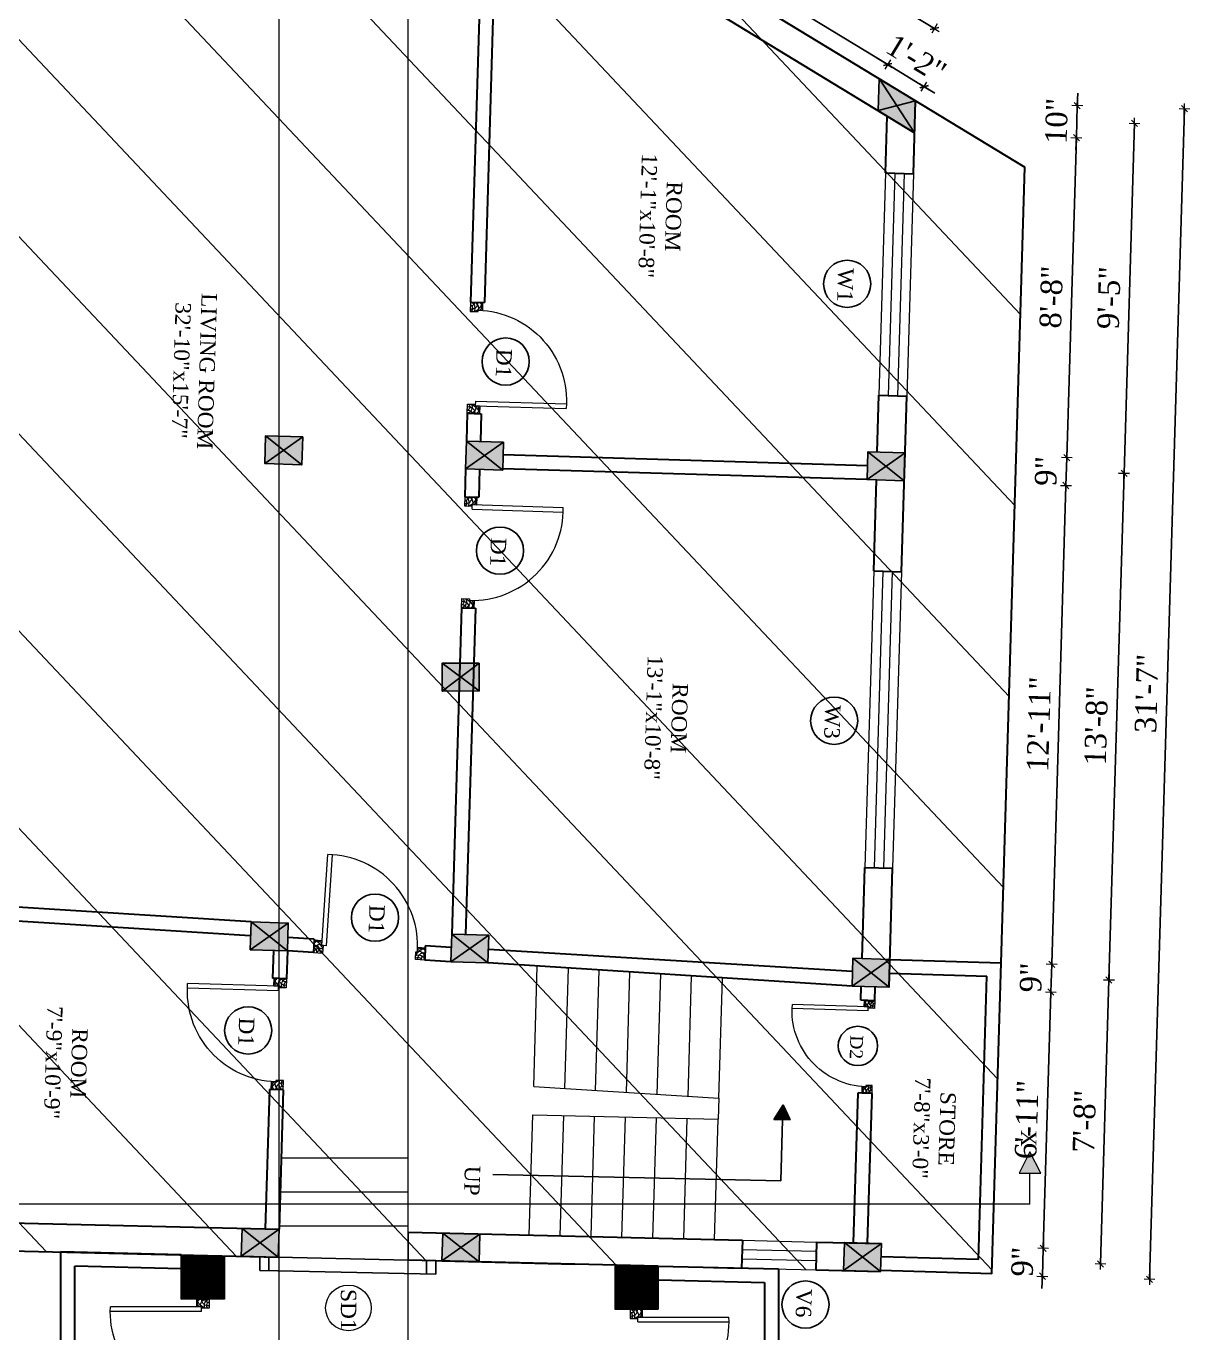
# Model space of a CAD drawing. Header units: inches. Extents: x 4069 to 291496, y -47643 to 12535.
# Drawn here: x 145430.2 to 145806.8, y -18620.3 to -18197.4 of the extents above; entities that cross this region are included whole.
import ezdxf

# ---------------------------------------------------------------- set-up
doc = ezdxf.new("R2010")
doc.units = ezdxf.units.IN
doc.header["$LTSCALE"] = 5
doc.header["$MEASUREMENT"] = 0
for name, color, linetype, lineweight in [('A-WALL', 7, 'Continuous', 9), ('Dimension', 7, 'Continuous', 18), ('DOOR', 62, 'Continuous', 0), ('Dw', 2, 'Continuous', 18), ('tefriş', 30, 'Continuous', 9)]:
    doc.layers.add(name, color=color, linetype=linetype, lineweight=lineweight)
doc.layers.add('dim line', color=7, linetype='Continuous', lineweight=15, true_color=0xfab2b2)
doc.layers.add('TEXT', color=6, linetype='Continuous')
doc.layers.add('WALL', color=7, linetype='Continuous')
doc.styles.add('ordinary', font='times.ttf')
doc.dimstyles.new('Copy of 96', dxfattribs={"dimtxt": 7, "dimasz": 4, "dimexe": 0.5, "dimexo": 0.5, "dimgap": 3, "dimtad": 1, "dimdec": 1, "dimzin": 11, "dimdsep": 46, "dimlunit": 4, "dimtxsty": 'ordinary', "dimblk": 'OBLIQUE', "dimcen": 0.09, "dimse1": 1, "dimse2": 1, "dimclrt": 6, "dimazin": 0, "dimtfac": 1, "dimtdec": 1, "dimtix": 1, "dimtmove": 2, "dimatfit": 3, "dimldrblk": 'leader', "dimfxl": 0.5, "dimfxlon": 1, "dimtolj": 1, "dimtzin": 0, "dimarcsym": 0})

# ---------------------------------------------------------------- blocks, each defined once
blk = doc.blocks.new('C1a')
at = {"color": 1, "ltscale": 5}
for p, q in [((18657.75, 4625.76), (18648.75, 4625.76)), ((18648.75, 4625.76), (18648.82, 4613.76)), ((18657.82, 4613.76), (18657.75, 4625.76)), ((18648.82, 4613.76), (18657.82, 4613.76))]:
    blk.add_line(p, q, dxfattribs=at)
blk = doc.blocks.new('c2a')
at = {"color": 1, "ltscale": 5}
for p, q in [((18091.63, 4625.76), (18084.82, 4613.76)), ((18101.98, 4625.76), (18091.63, 4625.76)), ((18095.17, 4613.76), (18101.98, 4625.76)), ((18084.82, 4613.76), (18095.17, 4613.76))]:
    blk.add_line(p, q, dxfattribs=at)
blk = doc.blocks.new('A$C27B36B59')
at = {"layer": 'DOOR'}
for p, q in [((0, 4), (0, 0)), ((2.5, 4), (0, 4)), ((0, 0), (3, 0)), ((2.5, 2.5), (2.5, 4)), ((3, 2.5), (2.5, 2.5)), ((3, 0), (3, 2.5))]:
    blk.add_line(p, q, dxfattribs=at)
for centre, radius, start, end in [((-1.4, -0.54), 4.75, 22.1411, 72.838), ((1.34, 2.09), 1.64, 45.138, 144.8948), ((2.21, 0.3), 2.49, 83.3149, 152.658), ((0.13, 0.37), 2.05, 349.4875, 93.6805), ((1.96, -0.47), 2.01, 58.7447, 166.495), ((-0.06, 0.32), 1.13, 343.542, 86.947), ((2.08, -0.4), 1.17, 38.2816, 160.1519)]:
    blk.add_arc(centre, radius, start, end, dxfattribs=at)
blk = doc.blocks.new('D2')
at = {"layer": 'DOOR'}
for p, q in [((74473.95, 24047.59), (74473.95, 24018.09)), ((74473.95, 24047.59), (74475.45, 24047.59)), ((74475.45, 24047.59), (74475.45, 24018.13))]:
    blk.add_line(p, q, dxfattribs=at)
blk.add_arc((74473.95, 24047.59), 29.5, 180, 272.9146, dxfattribs=at)
at = {"layer": 'DOOR', "xscale": -1, "rotation": 180}
blk.add_blockref('A$C27B36B59', (74441.95, 24050.09), dxfattribs=at)
at = {"layer": 'DOOR', "rotation": 180}
blk.add_blockref('A$C27B36B59', (74477.95, 24050.09), dxfattribs=at)
blk = doc.blocks.new('oblique')
at = {"color": 0, "lineweight": -2}
blk.add_line((0.25, 0.25), (-0.25, -0.25), dxfattribs=at)
at = {"layer": 'dim line', "lineweight": 9}
for p, q in [((-0.4375, 0), (0.4375, 0)), ((0, 0.4375), (0, -0.4375))]:
    blk.add_line(p, q, dxfattribs=at)
blk = doc.blocks.new('*D4735')
at = {"layer": 'A-WALL', "color": 0, "lineweight": -2, "ltscale": 50, "transparency": 16777216}
blk.add_line((145529.21, -18100.52), (145709.03, -18209.84), dxfattribs=at)
at = {"layer": 'Defpoints', "color": 0, "ltscale": 50, "transparency": 16777216}
for p in [(145526.43, -18105.08), (145709.03, -18209.84), (145706.25, -18214.41)]:
    blk.add_point(p, dxfattribs=at)
at = {"layer": 'A-WALL', "color": 0, "lineweight": -2, "ltscale": 50, "transparency": 16777216, "xscale": 4, "yscale": 4, "zscale": 4}
for p, rotation in [((145529.21, -18100.52), 148.7014709242149), ((145709.03, -18209.84), 328.701470924215)]:
    blk.add_blockref('oblique', p, dxfattribs=dict(at, rotation=rotation))
at = {"layer": 'A-WALL', "color": 6, "ltscale": 50, "transparency": 16777216, "insert": (145622.53, -18149.56), "char_height": 7, "attachment_point": 5, "rotation": 328.7015, "style": 'ordinary'}
blk.add_mtext('\\A1;17\'-6"', dxfattribs=at)
blk = doc.blocks.new('_OBLIQUE')
at = {"color": 0, "linetype": 'ByBlock'}
blk.add_line((-0.5, -0.5), (0.5, 0.5), dxfattribs=at)
blk = doc.blocks.new('leader')
at = {"layer": 'Dimension'}
for p, q in [((0, -4.33), (0, 4.33)), ((-4.42, 0), (4.42, 0))]:
    blk.add_line(p, q, dxfattribs=at)
blk = doc.blocks.new('*D4736')
at = {"layer": 'A-WALL', "color": 0, "lineweight": -2, "ltscale": 50, "transparency": 16777216}
for p, q in [((145709.03, -18209.84), (145705.61, -18207.76)), ((145709.03, -18209.84), (145720.82, -18217.01)), ((145720.82, -18217.01), (145724.24, -18219.09))]:
    blk.add_line(p, q, dxfattribs=at)
at = {"layer": 'Defpoints', "color": 0, "ltscale": 50, "transparency": 16777216}
for p in [(145706.25, -18214.41), (145720.82, -18217.01), (145718.04, -18221.57)]:
    blk.add_point(p, dxfattribs=at)
at = {"layer": 'A-WALL', "color": 0, "lineweight": -2, "ltscale": 50, "transparency": 16777216, "xscale": 4, "yscale": 4, "zscale": 4}
for p, rotation in [((145709.03, -18209.84), 328.701470924215), ((145720.82, -18217.01), 148.7014709242149)]:
    blk.add_blockref('oblique', p, dxfattribs=dict(at, rotation=rotation))
at = {"layer": 'A-WALL', "color": 6, "ltscale": 50, "transparency": 16777216, "insert": (145718.3, -18207.87), "char_height": 7, "attachment_point": 5, "rotation": 328.7015, "style": 'ordinary'}
blk.add_mtext('\\A1;1\'-2"', dxfattribs=at)
blk = doc.blocks.new('*D4737')
at = {"layer": 'A-WALL', "color": 0, "lineweight": -2, "ltscale": 50, "transparency": 16777216}
blk.add_line((145724.17, -18198.21), (145532.56, -18081.72), dxfattribs=at)
at = {"layer": 'Defpoints', "color": 0, "ltscale": 50, "transparency": 16777216}
for p in [(145532.56, -18081.72), (145520.54, -18101.5), (145712.15, -18217.99)]:
    blk.add_point(p, dxfattribs=at)
at = {"layer": 'A-WALL', "color": 0, "lineweight": -2, "ltscale": 50, "transparency": 16777216, "xscale": 4, "yscale": 4, "zscale": 4}
for p, rotation in [((145532.56, -18081.72), 148.7014709223947), ((145724.17, -18198.21), 328.7014709223947)]:
    blk.add_blockref('oblique', p, dxfattribs=dict(at, rotation=rotation))
at = {"layer": 'A-WALL', "color": 6, "ltscale": 50, "transparency": 16777216, "insert": (145631.78, -18134.36), "char_height": 7, "attachment_point": 5, "rotation": 328.7015, "style": 'ordinary'}
blk.add_mtext('\\A1;18\'-8"', dxfattribs=at)
blk = doc.blocks.new('*D4739')
at = {"layer": 'A-WALL', "color": 0, "lineweight": -2, "ltscale": 50, "transparency": 16777216}
blk.add_line((145406.45, -17985.88), (145738.58, -18187.8), dxfattribs=at)
at = {"layer": 'Defpoints', "color": 0, "ltscale": 50, "transparency": 16777216}
for p in [(145385.92, -18019.65), (145738.58, -18187.8), (145718.04, -18221.57)]:
    blk.add_point(p, dxfattribs=at)
at = {"layer": 'A-WALL', "color": 0, "lineweight": -2, "ltscale": 50, "transparency": 16777216, "xscale": 4, "yscale": 4, "zscale": 4}
for p, rotation in [((145406.45, -17985.88), 148.7014709224015), ((145738.58, -18187.8), 328.7014709224015)]:
    blk.add_blockref('oblique', p, dxfattribs=dict(at, rotation=rotation))
at = {"layer": 'A-WALL', "color": 6, "ltscale": 50, "transparency": 16777216, "insert": (145575.92, -18081.23), "char_height": 7, "attachment_point": 5, "rotation": 328.7015, "style": 'ordinary'}
blk.add_mtext('\\A1;32\'-5"', dxfattribs=at)
blk = doc.blocks.new('*D4740')
at = {"layer": 'A-WALL', "color": 0, "lineweight": -2, "ltscale": 50, "transparency": 16777216}
for p, q in [((145770.39, -18223.14), (145770.51, -18219.14)), ((145770.39, -18223.14), (145770.08, -18233.48)), ((145770.08, -18233.48), (145769.96, -18237.48))]:
    blk.add_line(p, q, dxfattribs=at)
at = {"layer": 'Defpoints', "color": 0, "ltscale": 50, "transparency": 16777216}
for p in [(145718.04, -18221.57), (145717.73, -18231.92), (145770.08, -18233.48)]:
    blk.add_point(p, dxfattribs=at)
at = {"layer": 'A-WALL', "color": 0, "lineweight": -2, "ltscale": 50, "transparency": 16777216, "xscale": 4, "yscale": 4, "zscale": 4}
for p, rotation in [((145770.39, -18223.14), 268.2899854281703), ((145770.08, -18233.48), 88.28998542817027)]:
    blk.add_blockref('oblique', p, dxfattribs=dict(at, rotation=rotation))
at = {"layer": 'A-WALL', "color": 6, "ltscale": 50, "transparency": 16777216, "insert": (145763.68, -18228.11), "char_height": 7, "attachment_point": 5, "rotation": 88.29, "style": 'ordinary'}
blk.add_mtext('\\A1;10"', dxfattribs=at)
blk = doc.blocks.new('*D4741')
at = {"layer": 'A-WALL', "color": 0, "lineweight": -2, "ltscale": 50, "transparency": 16777216}
blk.add_line((145770.08, -18233.48), (145766.99, -18337.09), dxfattribs=at)
at = {"layer": 'Defpoints', "color": 0, "ltscale": 50, "transparency": 16777216}
for p in [(145717.73, -18231.92), (145714.64, -18335.52), (145766.99, -18337.09)]:
    blk.add_point(p, dxfattribs=at)
at = {"layer": 'A-WALL', "color": 0, "lineweight": -2, "ltscale": 50, "transparency": 16777216, "xscale": 4, "yscale": 4, "zscale": 4}
for p, rotation in [((145770.08, -18233.48), 88.2899854288983), ((145766.99, -18337.09), 268.2899854288983)]:
    blk.add_blockref('oblique', p, dxfattribs=dict(at, rotation=rotation))
at = {"layer": 'A-WALL', "color": 6, "ltscale": 50, "transparency": 16777216, "insert": (145761.98, -18285.09), "char_height": 7, "attachment_point": 5, "rotation": 88.29, "style": 'ordinary'}
blk.add_mtext('\\A1;8\'-8"', dxfattribs=at)
blk = doc.blocks.new('*D4742')
at = {"layer": 'A-WALL', "color": 0, "lineweight": -2, "ltscale": 50, "transparency": 16777216}
for p, q in [((145766.99, -18337.09), (145767.11, -18333.09)), ((145766.99, -18337.09), (145766.72, -18346.08)), ((145766.72, -18346.08), (145766.6, -18350.08))]:
    blk.add_line(p, q, dxfattribs=at)
at = {"layer": 'Defpoints', "color": 0, "ltscale": 50, "transparency": 16777216}
for p in [(145714.64, -18335.52), (145714.37, -18344.52), (145766.72, -18346.08)]:
    blk.add_point(p, dxfattribs=at)
at = {"layer": 'A-WALL', "color": 0, "lineweight": -2, "ltscale": 50, "transparency": 16777216, "xscale": 4, "yscale": 4, "zscale": 4}
for p, rotation in [((145766.99, -18337.09), 268.2899854288983), ((145766.72, -18346.08), 88.28998542889832)]:
    blk.add_blockref('oblique', p, dxfattribs=dict(at, rotation=rotation))
at = {"layer": 'A-WALL', "color": 6, "ltscale": 50, "transparency": 16777216, "insert": (145760.29, -18341.39), "char_height": 7, "attachment_point": 5, "rotation": 88.29, "style": 'ordinary'}
blk.add_mtext('\\A1;9"', dxfattribs=at)
blk = doc.blocks.new('*D4743')
at = {"layer": 'A-WALL', "color": 0, "lineweight": -2, "ltscale": 50, "transparency": 16777216}
blk.add_line((145766.72, -18346.08), (145762.1, -18501.01), dxfattribs=at)
at = {"layer": 'Defpoints', "color": 0, "ltscale": 50, "transparency": 16777216}
for p in [(145714.37, -18344.52), (145709.75, -18499.45), (145762.1, -18501.01)]:
    blk.add_point(p, dxfattribs=at)
at = {"layer": 'A-WALL', "color": 0, "lineweight": -2, "ltscale": 50, "transparency": 16777216, "xscale": 4, "yscale": 4, "zscale": 4}
for p, rotation in [((145766.72, -18346.08), 88.2899854288983), ((145762.1, -18501.01), 268.2899854288983)]:
    blk.add_blockref('oblique', p, dxfattribs=dict(at, rotation=rotation))
at = {"layer": 'A-WALL', "color": 6, "ltscale": 50, "transparency": 16777216, "insert": (145757.91, -18423.35), "char_height": 7, "attachment_point": 5, "rotation": 88.29, "style": 'ordinary'}
blk.add_mtext('\\A1;12\'-11"', dxfattribs=at)
blk = doc.blocks.new('*D4744')
at = {"layer": 'A-WALL', "color": 0, "lineweight": -2, "ltscale": 50, "transparency": 16777216}
for p, q in [((145762.1, -18501.01), (145762.21, -18497.02)), ((145762.1, -18501.01), (145761.83, -18510.01)), ((145761.83, -18510.01), (145761.71, -18514.01))]:
    blk.add_line(p, q, dxfattribs=at)
at = {"layer": 'Defpoints', "color": 0, "ltscale": 50, "transparency": 16777216}
for p in [(145709.75, -18499.45), (145709.48, -18508.45), (145761.83, -18510.01)]:
    blk.add_point(p, dxfattribs=at)
at = {"layer": 'A-WALL', "color": 0, "lineweight": -2, "ltscale": 50, "transparency": 16777216, "xscale": 4, "yscale": 4, "zscale": 4}
for p, rotation in [((145762.1, -18501.01), 268.2899854288983), ((145761.83, -18510.01), 88.28998542889832)]:
    blk.add_blockref('oblique', p, dxfattribs=dict(at, rotation=rotation))
at = {"layer": 'A-WALL', "color": 6, "ltscale": 50, "transparency": 16777216, "insert": (145755.39, -18505.32), "char_height": 7, "attachment_point": 5, "rotation": 88.29, "style": 'ordinary'}
blk.add_mtext('\\A1;9"', dxfattribs=at)
blk = doc.blocks.new('*D4745')
at = {"layer": 'A-WALL', "color": 0, "lineweight": -2, "ltscale": 50, "transparency": 16777216}
blk.add_line((145761.83, -18510.01), (145759.35, -18592.97), dxfattribs=at)
at = {"layer": 'Defpoints', "color": 0, "ltscale": 50, "transparency": 16777216}
for p in [(145709.48, -18508.45), (145707, -18591.41), (145759.35, -18592.97)]:
    blk.add_point(p, dxfattribs=at)
at = {"layer": 'A-WALL', "color": 0, "lineweight": -2, "ltscale": 50, "transparency": 16777216, "xscale": 4, "yscale": 4, "zscale": 4}
for p, rotation in [((145761.83, -18510.01), 88.2899854288983), ((145759.35, -18592.97), 268.2899854288983)]:
    blk.add_blockref('oblique', p, dxfattribs=dict(at, rotation=rotation))
at = {"layer": 'A-WALL', "color": 6, "ltscale": 50, "transparency": 16777216, "insert": (145754.03, -18551.3), "char_height": 7, "attachment_point": 5, "rotation": 88.29, "style": 'ordinary'}
blk.add_mtext('\\A1;6\'-11"', dxfattribs=at)
blk = doc.blocks.new('*D4746')
at = {"layer": 'A-WALL', "color": 0, "lineweight": -2, "ltscale": 50, "transparency": 16777216}
for p, q in [((145759.35, -18592.97), (145759.47, -18588.97)), ((145759.35, -18592.97), (145759.08, -18601.97)), ((145759.08, -18601.97), (145758.96, -18605.97))]:
    blk.add_line(p, q, dxfattribs=at)
at = {"layer": 'Defpoints', "color": 0, "ltscale": 50, "transparency": 16777216}
for p in [(145707, -18591.41), (145706.73, -18600.41), (145759.08, -18601.97)]:
    blk.add_point(p, dxfattribs=at)
at = {"layer": 'A-WALL', "color": 0, "lineweight": -2, "ltscale": 50, "transparency": 16777216, "xscale": 4, "yscale": 4, "zscale": 4}
for p, rotation in [((145759.35, -18592.97), 268.2899854288983), ((145759.08, -18601.97), 88.28998542889832)]:
    blk.add_blockref('oblique', p, dxfattribs=dict(at, rotation=rotation))
at = {"layer": 'A-WALL', "color": 6, "ltscale": 50, "transparency": 16777216, "insert": (145752.65, -18597.27), "char_height": 7, "attachment_point": 5, "rotation": 88.29, "style": 'ordinary'}
blk.add_mtext('\\A1;9"', dxfattribs=at)
blk = doc.blocks.new('*D4747')
at = {"layer": 'A-WALL', "color": 0, "lineweight": -2, "ltscale": 50, "transparency": 16777216}
blk.add_line((145777.88, -18598.03), (145780.63, -18506.07), dxfattribs=at)
at = {"layer": 'Defpoints', "color": 0, "ltscale": 50, "transparency": 16777216}
for p in [(145709.61, -18503.95), (145780.63, -18506.07), (145706.87, -18595.91)]:
    blk.add_point(p, dxfattribs=at)
at = {"layer": 'A-WALL', "color": 0, "lineweight": -2, "ltscale": 50, "transparency": 16777216, "xscale": 4, "yscale": 4, "zscale": 4}
for p, rotation in [((145780.63, -18506.07), 88.28998542811846), ((145777.88, -18598.03), 268.2899854281184)]:
    blk.add_blockref('oblique', p, dxfattribs=dict(at, rotation=rotation))
at = {"layer": 'A-WALL', "color": 6, "ltscale": 50, "transparency": 16777216, "insert": (145772.69, -18551.85), "char_height": 7, "attachment_point": 5, "rotation": 88.29, "style": 'ordinary'}
blk.add_mtext('\\A1;7\'-8"', dxfattribs=at)
blk = doc.blocks.new('*D4748')
at = {"layer": 'A-WALL', "color": 0, "lineweight": -2, "ltscale": 50, "transparency": 16777216}
blk.add_line((145780.63, -18506.07), (145785.52, -18342.14), dxfattribs=at)
at = {"layer": 'Defpoints', "color": 0, "ltscale": 50, "transparency": 16777216}
for p in [(145714.51, -18340.02), (145785.52, -18342.14), (145709.61, -18503.95)]:
    blk.add_point(p, dxfattribs=at)
at = {"layer": 'A-WALL', "color": 0, "lineweight": -2, "ltscale": 50, "transparency": 16777216, "xscale": 4, "yscale": 4, "zscale": 4}
for p, rotation in [((145785.52, -18342.14), 88.28998542889823), ((145780.63, -18506.07), 268.2899854288982)]:
    blk.add_blockref('oblique', p, dxfattribs=dict(at, rotation=rotation))
at = {"layer": 'A-WALL', "color": 6, "ltscale": 50, "transparency": 16777216, "insert": (145776.52, -18423.91), "char_height": 7, "attachment_point": 5, "rotation": 88.29, "style": 'ordinary'}
blk.add_mtext('\\A1;13\'-8"', dxfattribs=at)
blk = doc.blocks.new('*D4749')
at = {"layer": 'A-WALL', "color": 0, "lineweight": -2, "ltscale": 50, "transparency": 16777216}
blk.add_line((145785.52, -18342.14), (145788.9, -18228.87), dxfattribs=at)
at = {"layer": 'Defpoints', "color": 0, "ltscale": 50, "transparency": 16777216}
for p in [(145717.89, -18226.75), (145788.9, -18228.87), (145714.51, -18340.02)]:
    blk.add_point(p, dxfattribs=at)
at = {"layer": 'A-WALL', "color": 0, "lineweight": -2, "ltscale": 50, "transparency": 16777216, "xscale": 4, "yscale": 4, "zscale": 4}
for p, rotation in [((145788.9, -18228.87), 88.28998542889823), ((145785.52, -18342.14), 268.2899854288982)]:
    blk.add_blockref('oblique', p, dxfattribs=dict(at, rotation=rotation))
at = {"layer": 'A-WALL', "color": 6, "ltscale": 50, "transparency": 16777216, "insert": (145780.65, -18285.31), "char_height": 7, "attachment_point": 5, "rotation": 88.29, "style": 'ordinary'}
blk.add_mtext('\\A1;9\'-5"', dxfattribs=at)
blk = doc.blocks.new('*D4750')
at = {"layer": 'A-WALL', "color": 0, "lineweight": -2, "ltscale": 50, "transparency": 16777216}
blk.add_line((145805.07, -18224.17), (145793.76, -18603), dxfattribs=at)
at = {"layer": 'Defpoints', "color": 0, "ltscale": 50, "transparency": 16777216}
for p in [(145718.04, -18221.57), (145706.73, -18600.41), (145793.76, -18603)]:
    blk.add_point(p, dxfattribs=at)
at = {"layer": 'A-WALL', "color": 0, "lineweight": -2, "ltscale": 50, "transparency": 16777216, "xscale": 4, "yscale": 4, "zscale": 4}
for p, rotation in [((145805.07, -18224.17), 88.28998542889823), ((145793.76, -18603), 268.2899854288982)]:
    blk.add_blockref('oblique', p, dxfattribs=dict(at, rotation=rotation))
at = {"layer": 'A-WALL', "color": 6, "ltscale": 50, "transparency": 16777216, "insert": (145792.85, -18413.39), "char_height": 7, "attachment_point": 5, "rotation": 88.29, "style": 'ordinary'}
blk.add_mtext('\\A1;31\'-7"', dxfattribs=at)
blk = doc.blocks.new('x-x')
at = {"ltscale": 5}
for points in [[(11364.03, -701.52), (11364.03, -694.51), (11357.15, -698.09)], [(11364.03, -1135.52), (11364.03, -1128.51), (11357.15, -1132.09)]]:
    blk.add_hatch(color=256, dxfattribs=at).paths.add_polyline_path(points)
for p, q in [((11364.03, -694.51), (11357.15, -698.09)), ((11364.03, -701.52), (11364.03, -694.51)), ((11357.15, -698.09), (11364.03, -701.52)), ((11374.13, -698.09), (11364.03, -698.09)), ((11374.13, -698.09), (11374.13, -1132.09)), ((11364.03, -1128.51), (11357.15, -1132.09)), ((11364.03, -1135.52), (11364.03, -1128.51)), ((11357.15, -1132.09), (11364.03, -1135.52)), ((11374.13, -1132.09), (11364.03, -1132.09))]:
    blk.add_line(p, q, dxfattribs=at)
at = {"layer": 'A-WALL', "color": 1, "ltscale": 5}
blk.add_line((11374.13, -1120.09), (11374.13, -1132.09), dxfattribs=at)
at = {"layer": 'TEXT', "style": 'ordinary'}
for p in [(11350.08, -700.97), (11350.08, -1134.1)]:
    blk.add_text('X', height=5, dxfattribs=at).set_placement(p)

msp = doc.modelspace()

# ---------------------------------------------------------------- hatches: boundary and pattern name
at = {"layer": 'A-WALL', "ltscale": 5}
h = msp.add_hatch(dxfattribs=at)
h.set_pattern_fill('ANSI31', color=256, angle=270)
h.set_pattern_definition([(315, (143990.69162, 5936.3249), (0.08838834765, 0.08838834765), [])])
h.paths.add_polyline_path([(145494.41276, -18595.37423), (145480.41276, -18595.37423), (145480.41276, -18609.37423), (145494.41276, -18609.37423)])
h = msp.add_hatch(dxfattribs=at)
h.set_pattern_fill('ANSI31', color=256, angle=270)
h.set_pattern_definition([(315, (143981.97395, 5823.37918), (0.08838834765, 0.08838834765), [])])
h.paths.add_polyline_path([(145620.69509, -18598.69883), (145620.69509, -18612.69883), (145634.69509, -18612.69883), (145634.69509, -18598.69883)])
at = {"layer": 'WALL', "linetype": 'ByBlock', "ltscale": 5, "true_color": 0xf8991e}
h = msp.add_hatch(dxfattribs=at)
h.set_pattern_fill('ANSI31', color=30, scale=350, angle=268.2899854)
h.set_pattern_definition([(313.29, (148211.8, -9991.417), (31.8453, 29.99899), [])])
h.paths.add_polyline_path([(145350.54585, -17998.1465), (145753.41617, -18243.08133), (145742.71974, -18601.36969), (145332.83038, -18591.54484)])
h = msp.add_hatch(color=30, dxfattribs=at)
h.dxf.hatch_style = 1
h.paths.add_polyline_path([(145711.99211, -18223.16297), (145705.94202, -18224.75108), (145717.73335, -18231.91991)])
h.paths.add_polyline_path([(145711.99211, -18223.16297), (145717.73335, -18231.91991), (145718.04219, -18221.57486)])
h.paths.add_polyline_path([(145718.04219, -18221.57486), (145706.25087, -18214.40603), (145711.99211, -18223.16297)])
h.paths.add_polyline_path([(145711.99211, -18223.16297), (145706.25087, -18214.40603), (145705.94202, -18224.75108)])
h = msp.add_hatch(color=30, dxfattribs=at)
h.dxf.hatch_style = 1
h.paths.add_polyline_path([(145513.5763, -18334.66903), (145507.71325, -18329.99198), (145507.44469, -18338.98798)])
h.paths.add_polyline_path([(145507.44469, -18338.98798), (145519.43934, -18339.34607), (145513.5763, -18334.66903)])
h.paths.add_polyline_path([(145513.5763, -18334.66903), (145519.43934, -18339.34607), (145519.70791, -18330.35008)])
h.paths.add_polyline_path([(145519.70791, -18330.35008), (145507.71325, -18329.99198), (145513.5763, -18334.66903)])
h = msp.add_hatch(color=30, dxfattribs=at)
h.dxf.hatch_style = 1
h.paths.add_polyline_path([(145578.55377, -18336.39367), (145572.69073, -18331.71663), (145572.42216, -18340.71262)])
h.paths.add_polyline_path([(145572.42216, -18340.71262), (145584.41681, -18341.07071), (145578.55377, -18336.39367)])
h.paths.add_polyline_path([(145578.55377, -18336.39367), (145584.41681, -18341.07071), (145584.68538, -18332.07472)])
h.paths.add_polyline_path([(145584.68538, -18332.07472), (145572.69073, -18331.71663), (145578.55377, -18336.39367)])
h = msp.add_hatch(color=30, dxfattribs=at)
h.dxf.hatch_style = 1
h.paths.add_polyline_path([(145708.50871, -18339.84295), (145702.64567, -18335.16591), (145702.3771, -18344.1619)])
h.paths.add_polyline_path([(145702.3771, -18344.1619), (145714.37176, -18344.51999), (145708.50871, -18339.84295)])
h.paths.add_polyline_path([(145708.50871, -18339.84295), (145714.37176, -18344.51999), (145714.64033, -18335.524)])
h.paths.add_polyline_path([(145714.64033, -18335.524), (145702.64567, -18335.16591), (145708.50871, -18339.84295)])
h = msp.add_hatch(color=30, dxfattribs=at)
h.dxf.hatch_style = 1
h.paths.add_polyline_path([(145564.82096, -18412.63312), (145570.82096, -18408.09614), (145564.82096, -18403.63295)])
h.paths.add_polyline_path([(145564.82096, -18412.63312), (145576.82096, -18412.55932), (145570.82096, -18408.09614)])
h.paths.add_polyline_path([(145576.82096, -18412.55932), (145576.82096, -18403.55915), (145570.82096, -18408.09614)])
h.paths.add_polyline_path([(145570.82096, -18408.09614), (145576.82096, -18403.55915), (145564.82096, -18403.63295)])
h = msp.add_hatch(color=30, dxfattribs=at)
h.dxf.hatch_style = 1
h.paths.add_polyline_path([(145508.87873, -18492.01917), (145503.01568, -18487.34212), (145502.74712, -18496.33812)])
h.paths.add_polyline_path([(145502.74712, -18496.33812), (145514.74177, -18496.69621), (145508.87873, -18492.01917)])
h.paths.add_polyline_path([(145508.87873, -18492.01917), (145514.74177, -18496.69621), (145515.01034, -18487.70022)])
h.paths.add_polyline_path([(145515.01034, -18487.70022), (145503.01568, -18487.34212), (145508.87873, -18492.01917)])
h = msp.add_hatch(color=30, dxfattribs=at)
h.dxf.hatch_style = 1
h.paths.add_polyline_path([(145573.79075, -18495.93608), (145567.92771, -18491.25904), (145567.65914, -18500.25503)])
h.paths.add_polyline_path([(145567.65914, -18500.25503), (145579.65379, -18500.61312), (145573.79075, -18495.93608)])
h.paths.add_polyline_path([(145573.79075, -18495.93608), (145579.65379, -18500.61312), (145579.92236, -18491.61713)])
h.paths.add_polyline_path([(145579.92236, -18491.61713), (145567.92771, -18491.25904), (145573.79075, -18495.93608)])
h = msp.add_hatch(color=30, dxfattribs=at)
h.dxf.hatch_style = 1
h.paths.add_polyline_path([(145703.6148, -18503.76992), (145697.75175, -18499.09288), (145697.48319, -18508.08887)])
h.paths.add_polyline_path([(145697.48319, -18508.08887), (145709.47784, -18508.44696), (145703.6148, -18503.76992)])
h.paths.add_polyline_path([(145703.6148, -18503.76992), (145709.47784, -18508.44696), (145709.74641, -18499.45097)])
h.paths.add_polyline_path([(145709.74641, -18499.45097), (145697.75175, -18499.09288), (145703.6148, -18503.76992)])
at = {"layer": 'WALL', "linetype": 'ByBlock', "ltscale": 5}
msp.add_hatch(color=2, dxfattribs=at).paths.add_polyline_path([(145675.1628, -18546.47267), (145677.41926, -18551.40334), (145672.17335, -18551.24673)])
at = {"layer": 'WALL', "linetype": 'ByBlock', "ltscale": 5, "true_color": 0xf8991e}
h = msp.add_hatch(color=30, dxfattribs=at)
h.dxf.hatch_style = 1
h.paths.add_polyline_path([(145499.78666, -18595.50159), (145505.91938, -18591.14567), (145500.05524, -18586.50543)])
h.paths.add_polyline_path([(145499.78666, -18595.50159), (145511.78352, -18595.78591), (145505.91938, -18591.14567)])
h.paths.add_polyline_path([(145511.78352, -18595.78591), (145512.0521, -18586.78975), (145505.91938, -18591.14567)])
h.paths.add_polyline_path([(145505.91938, -18591.14567), (145512.0521, -18586.78975), (145500.05524, -18586.50543)])
h = msp.add_hatch(color=30, dxfattribs=at)
h.dxf.hatch_style = 1
h.paths.add_polyline_path([(145564.76965, -18597.04165), (145570.90236, -18592.68572), (145565.03822, -18588.04548)])
h.paths.add_polyline_path([(145564.76965, -18597.04165), (145576.76651, -18597.32596), (145570.90236, -18592.68572)])
h.paths.add_polyline_path([(145576.76651, -18597.32596), (145577.03508, -18588.3298), (145570.90236, -18592.68572)])
h.paths.add_polyline_path([(145570.90236, -18592.68572), (145577.03508, -18588.3298), (145565.03822, -18588.04548)])
h = msp.add_hatch(color=30, dxfattribs=at)
h.dxf.hatch_style = 1
h.paths.add_polyline_path([(145694.73561, -18600.12176), (145700.86833, -18595.76583), (145695.00419, -18591.12559)])
h.paths.add_polyline_path([(145694.73561, -18600.12176), (145706.73247, -18600.40607), (145700.86833, -18595.76583)])
h.paths.add_polyline_path([(145706.73247, -18600.40607), (145707.00104, -18591.40991), (145700.86833, -18595.76583)])
h.paths.add_polyline_path([(145700.86833, -18595.76583), (145707.00104, -18591.40991), (145695.00419, -18591.12559)])

# ---------------------------------------------------------------- linework, layer by layer
at = {"color": 1, "ltscale": 5}
for p, q in [((145706.25087, -18214.40603), (145717.73335, -18231.91991)), ((145718.04219, -18221.57486), (145705.94202, -18224.75108)), ((145507.44469, -18338.98798), (145519.70791, -18330.35008)), ((145507.71325, -18329.99198), (145519.43934, -18339.34607)), ((145572.42216, -18340.71262), (145584.68538, -18332.07472)), ((145572.69073, -18331.71663), (145584.41681, -18341.07071)), ((145702.3771, -18344.1619), (145714.64033, -18335.524)), ((145702.64567, -18335.16591), (145714.37176, -18344.51999)), ((145564.82096, -18412.63312), (145576.82096, -18403.55915)), ((145564.82096, -18403.63295), (145576.82096, -18412.55932)), ((145502.74712, -18496.33812), (145515.01034, -18487.70022)), ((145503.01568, -18487.34212), (145514.74177, -18496.69621)), ((145567.65914, -18500.25503), (145579.92236, -18491.61713)), ((145567.92771, -18491.25904), (145579.65379, -18500.61312)), ((145697.48319, -18508.08887), (145709.74641, -18499.45097)), ((145697.75175, -18499.09288), (145709.47784, -18508.44696)), ((145645.54844, -18505.12961), (145645.56966, -18504.79519)), ((145511.78352, -18595.78591), (145500.05524, -18586.50543)), ((145499.78666, -18595.50159), (145512.0521, -18586.78975)), ((145564.76965, -18597.04165), (145577.03508, -18588.3298)), ((145565.03822, -18588.04548), (145576.76651, -18597.32596)), ((145694.73561, -18600.12176), (145707.00104, -18591.40991)), ((145695.00419, -18591.12559), (145706.73247, -18600.40607))]:
    msp.add_line(p, q, dxfattribs=at)
at = {"layer": 'A-WALL', "lineweight": 30}
for p, q in [((145350.54585, -17998.1465), (145753.41617, -18243.08133)), ((145589.99398, -18154.25764), (145717.73335, -18231.91991)), ((145576.87894, -18191.42779), (145574.03357, -18286.73667)), ((145581.37694, -18191.56207), (145578.53156, -18286.87095)), ((145717.33736, -18245.18396), (145718.04219, -18221.57486)), ((145708.34137, -18244.91539), (145708.88985, -18226.54329)), ((145745.73038, -18500.52524), (145753.41617, -18243.08133)), ((145708.34137, -18244.91539), (145717.33736, -18245.18396)), ((145574.03357, -18286.73667), (145578.53156, -18286.87095)), ((145705.64433, -18335.25543), (145706.19282, -18316.88333)), ((145706.19282, -18316.88333), (145715.18881, -18317.1519)), ((145713.49145, -18374.00686), (145715.18881, -18317.1519)), ((145572.95929, -18322.72063), (145572.69073, -18331.71663)), ((145572.95929, -18322.72063), (145577.45729, -18322.85492)), ((145577.45729, -18322.85492), (145577.18872, -18331.85091)), ((145702.51139, -18339.66391), (145584.56394, -18336.14267)), ((145572.42216, -18340.71262), (145572.15359, -18349.70861)), ((145576.92015, -18340.8469), (145576.65158, -18349.84289)), ((145702.3771, -18344.1619), (145584.42965, -18340.64067)), ((145704.49546, -18373.73829), (145705.37577, -18344.25143)), ((145572.15359, -18349.70861), (145576.65158, -18349.84289)), ((145704.49546, -18373.73829), (145713.49145, -18374.00686)), ((145571.07931, -18385.69258), (145567.92771, -18491.25904)), ((145571.07931, -18385.69258), (145575.57731, -18385.82686)), ((145575.57731, -18385.82686), (145572.4257, -18491.39333)), ((145700.75042, -18499.1824), (145701.63073, -18469.69554)), ((145701.63073, -18469.69554), (145710.62672, -18469.9641)), ((145709.47784, -18508.44696), (145710.62672, -18469.9641)), ((145503.01568, -18487.34212), (145384.18765, -18479.80612)), ((145502.73087, -18491.8331), (145383.90283, -18484.2971)), ((145523.3591, -18492.89294), (145514.87061, -18492.38073)), ((145523.3591, -18492.89294), (145523.22852, -18497.26696)), ((145510.24377, -18496.56192), (145509.97521, -18505.55792)), ((145514.74177, -18496.69621), (145514.4732, -18505.6922)), ((145523.22852, -18497.26696), (145514.74177, -18496.69621)), ((145559.31038, -18495.06231), (145559.17239, -18499.68428)), ((145567.79887, -18495.57452), (145559.31038, -18495.06231)), ((145697.62292, -18503.40836), (145579.78263, -18496.29764)), ((145567.65914, -18500.25503), (145559.17239, -18499.68428)), ((145697.48319, -18508.08887), (145579.65379, -18500.61312)), ((145709.74641, -18499.45097), (145745.73038, -18500.52524)), ((145742.72305, -18601.25903), (145745.73038, -18500.52524)), ((145514.4732, -18505.6922), (145509.97521, -18505.55792)), ((145709.61213, -18503.94896), (145741.0981, -18504.88895)), ((145738.35933, -18596.62675), (145741.0981, -18504.88895)), ((145700.34756, -18512.67639), (145700.48185, -18508.17839)), ((145704.84556, -18512.81067), (145704.97985, -18508.31267)), ((145704.84556, -18512.81067), (145700.34756, -18512.67639)), ((145508.90093, -18541.54188), (145507.5541, -18586.65546)), ((145513.39893, -18541.67617), (145508.90093, -18541.54188)), ((145513.39893, -18541.67617), (145512.0521, -18586.78975)), ((145698.0034, -18591.19667), (145699.45234, -18542.66303)), ((145703.95033, -18542.79731), (145699.45234, -18542.66303)), ((145702.5014, -18591.33096), (145703.95033, -18542.79731)), ((145369.08953, -18583.40163), (145512.0521, -18586.78975)), ((145553.78352, -18587.77876), (145662.01283, -18590.34372)), ((145662.01283, -18590.34372), (145661.74425, -18599.33988)), ((145332.83038, -18591.54484), (145511.78352, -18595.78591)), ((145441.41276, -18936.9601), (145441.41276, -18594.11817)), ((145480.41276, -18595.04244), (145441.41276, -18594.11817)), ((145686.00654, -18590.91235), (145685.73797, -18599.90852)), ((145686.00654, -18590.91235), (145707.00104, -18591.40991)), ((145445.91276, -18934.51017), (145445.91276, -18598.72608)), ((145480.41276, -18599.54371), (145445.91276, -18598.72608)), ((145634.69509, -18598.69883), (145553.78352, -18596.78128)), ((145564.76965, -18597.04165), (145607.75952, -18598.06048)), ((145634.69509, -18612.69883), (145634.69509, -18598.69883)), ((145634.69509, -18598.69883), (145673.69509, -18599.62311)), ((145652.69509, -18599.12542), (145661.74425, -18599.33988)), ((145738.35933, -18596.62675), (145706.87336, -18595.68676)), ((145634.69509, -18603.2001), (145669.19509, -18604.01772)), ((145673.69509, -18599.62311), (145673.69509, -18680.5851)), ((145685.73797, -18599.90852), (145706.73247, -18600.40607)), ((145742.72305, -18601.25903), (145706.73908, -18600.18475)), ((145669.19509, -18604.01772), (145669.19509, -18685.0851))]:
    msp.add_line(p, q, dxfattribs=at)
at = {"layer": 'A-WALL', "ltscale": 5}
for p, q in [((145553.78352, -18563.78128), (145512.739, -18563.78128)), ((145553.78352, -18596.78128), (145553.78352, -18563.78128)), ((145553.78352, -18574.78128), (145512.4106, -18574.78128)), ((145553.78352, -18585.78128), (145512.0822, -18585.78128)), ((145553.78352, -18587.77876), (145553.78352, -18596.78128))]:
    msp.add_line(p, q, dxfattribs=at)
for p in [(145512.0521, -23123.42402), (145553.78352, -23113.86569)]:
    msp.add_xline(p, (0, 1), dxfattribs=at)
for points in [[(145494.41276, -18595.37423), (145494.41276, -18609.37423), (145480.41276, -18609.37423), (145480.41276, -18595.37423)], [(145620.69509, -18598.69883), (145620.69509, -18612.69883), (145634.69509, -18612.69883), (145634.69509, -18598.69883)]]:
    msp.add_lwpolyline(points, close=True, dxfattribs=at)
msp.add_circle((145534.4922, -18612.25293), 7.38406, dxfattribs=at)
at = {"layer": 'Dw', "color": 3}
for p, q in [((145708.34137, -18244.91539), (145706.19282, -18316.88333)), ((145711.34003, -18245.00492), (145709.19148, -18316.97285)), ((145714.3387, -18245.09444), (145712.19015, -18317.06237)), ((145717.33736, -18245.18396), (145715.18881, -18317.1519)), ((145704.49546, -18373.73829), (145701.63073, -18469.69554)), ((145707.49412, -18373.82781), (145704.62939, -18469.78506)), ((145710.49279, -18373.91733), (145707.62805, -18469.87458)), ((145713.49145, -18374.00686), (145710.62672, -18469.9641)), ((145661.98516, -18590.34306), (145685.97887, -18590.9117)), ((145661.91408, -18593.34222), (145685.90779, -18593.91086)), ((145661.843, -18596.34138), (145685.83672, -18596.91001)), ((145661.77192, -18599.34054), (145685.76564, -18599.90917))]:
    msp.add_line(p, q, dxfattribs=at)
at = {"layer": 'tefriş', "ltscale": 5}
for p, q in [((145594.46694, -18540.60942), (145595.63074, -18501.62679)), ((145604.50854, -18541.24652), (145605.67234, -18502.26388)), ((145614.43802, -18541.8765), (145615.60182, -18502.89386)), ((145624.4572, -18542.51217), (145625.621, -18503.52954)), ((145634.43153, -18543.14499), (145635.59533, -18504.16236)), ((145644.40586, -18543.77782), (145645.56966, -18504.79519)), ((145654.38019, -18544.41065), (145655.54399, -18505.42801)), ((145594.46694, -18540.60942), (145654.38019, -18544.41065)), ((145654.38019, -18544.41065), (145654.17905, -18551.14785)), ((145593.03021, -18588.70888), (145594.19401, -18549.72624)), ((145594.19401, -18549.72624), (145654.17905, -18551.14785)), ((145603.02721, -18588.9458), (145604.19101, -18549.96317)), ((145613.02422, -18589.18272), (145614.18801, -18550.20009)), ((145623.02311, -18589.41969), (145624.18691, -18550.43706)), ((145633.01822, -18589.65657), (145634.18202, -18550.67393)), ((145643.01523, -18589.89349), (145644.17903, -18550.91086)), ((145653.01526, -18590.13048), (145654.17905, -18551.14785))]:
    msp.add_line(p, q, dxfattribs=at)
at = {"layer": 'TEXT'}
for centre, radius in [((145695.91592, -18280.81032), 7.64038), ((145585.38434, -18305.96849), 7.64038), ((145583.55715, -18367.17214), 7.64038), ((145691.69451, -18422.21096), 7.64038), ((145543.1019, -18485.93534), 7.64038), ((145502.04816, -18522.44434), 7.64038), ((145699.39498, -18527.45917), 6.36673), ((145682.41279, -18611.15327), 7.64038)]:
    msp.add_circle(centre, radius, dxfattribs=at)
at = {"layer": 'WALL', "color": 2, "linetype": 'ByBlock', "ltscale": 5}
for p, q in [((145672.17335, -18551.24673), (145675.1628, -18546.47267)), ((145675.1628, -18546.47267), (145677.41926, -18551.40334)), ((145677.41926, -18551.40334), (145672.17335, -18551.24673)), ((145675.01774, -18551.33165), (145674.42659, -18571.13281)), ((145581.26475, -18569.04431), (145674.42659, -18571.13281))]:
    msp.add_line(p, q, dxfattribs=at)
at = {"layer": 'WALL', "color": 2, "linetype": 'ByBlock'}
for p, q in [((145505.78352, -18595.64371), (145505.78352, -18600.15797)), ((145508.78352, -18595.71481), (145508.78352, -18600.21608)), ((145511.78352, -18595.78591), (145553.78352, -18596.78128)), ((145559.78352, -18596.92348), (145559.78352, -18601.22355)), ((145562.78352, -18596.99458), (145562.78352, -18601.2821)), ((145511.78352, -18600.28717), (145505.78352, -18600.14498)), ((145511.67691, -18600.28465), (145562.78352, -18601.2821))]:
    msp.add_line(p, q, dxfattribs=at)
at = {"layer": 'WALL', "color": 2, "linetype": 'ByBlock', "ltscale": 5}
for points in [[(145706.25087, -18214.40603), (145705.94202, -18224.75108), (145717.73335, -18231.91991), (145718.04219, -18221.57486)], [(145507.71325, -18329.99198), (145507.44469, -18338.98798), (145519.43934, -18339.34607), (145519.70791, -18330.35008)], [(145572.69073, -18331.71663), (145572.42216, -18340.71262), (145584.41681, -18341.07071), (145584.68538, -18332.07472)], [(145702.64567, -18335.16591), (145702.3771, -18344.1619), (145714.37176, -18344.51999), (145714.64033, -18335.524)], [(145576.82096, -18403.55915), (145564.82096, -18403.63295), (145564.82096, -18412.63312), (145576.82096, -18412.55932)], [(145503.01568, -18487.34212), (145502.74712, -18496.33812), (145514.74177, -18496.69621), (145515.01034, -18487.70022)], [(145567.92771, -18491.25904), (145567.65914, -18500.25503), (145579.65379, -18500.61312), (145579.92236, -18491.61713)], [(145697.75175, -18499.09288), (145697.48319, -18508.08887), (145709.47784, -18508.44696), (145709.74641, -18499.45097)], [(145512.0521, -18586.78975), (145500.05524, -18586.50543), (145499.78666, -18595.50159), (145511.78352, -18595.78591)], [(145577.03508, -18588.3298), (145565.03822, -18588.04548), (145564.76965, -18597.04165), (145576.76651, -18597.32596)], [(145707.00104, -18591.40991), (145695.00419, -18591.12559), (145694.73561, -18600.12176), (145706.73247, -18600.40607)]]:
    msp.add_lwpolyline(points, close=True, dxfattribs=at)

# ---------------------------------------------------------------- block references
at = {"layer": 'A-WALL', "color": 1, "rotation": 270}
msp.add_blockref('x-x', (146453.13653, -7204.56589), dxfattribs=at)
at = {"layer": 'WALL', "color": 2, "linetype": 'ByBlock', "ltscale": 5}
for name, p, rotation in [('c2a', (141634.21464, 0.03826), 268.2899854281289), ('C1a', (140951.06179, 245.18609), 270), ('C1a', (141444.84931, 191.68752), 268.2899854281289), ('C1a', (141509.83229, 190.14746), 268.2899854281578), ('C1a', (141639.79826, 187.06736), 268.2899854281289)]:
    msp.add_blockref(name, p, dxfattribs=dict(at, rotation=rotation))
at = {"layer": 'WALL', "color": 2, "linetype": 'ByBlock', "xscale": -1}
for p, rotation in [((171834.82985, 55404.38498), 88.28998542812892), ((119252.60265, -92232.79782), 268.2899854281289), ((121439.32484, -93087.32546), 269.9999999998168)]:
    msp.add_blockref('D2', p, dxfattribs=dict(at, rotation=rotation))
at = {"layer": 'WALL', "color": 2, "linetype": 'ByBlock'}
for p, rotation in [((167389.03792, -93512.16936), 88.28998542812889), ((221447.10979, 501.05392), 176.1524916298231), ((169675.783, -93090.65006), 89.99999999999999)]:
    msp.add_blockref('D2', p, dxfattribs=dict(at, rotation=rotation))
at = {"layer": 'WALL', "color": 2, "linetype": 'ByBlock', "xscale": -0.8332999999984168, "yscale": 0.8333000000000083, "zscale": 0.8333, "rotation": 268.2899854281289}
msp.add_blockref('D2', (123820.82883, -79949.60778), dxfattribs=at)

# ---------------------------------------------------------------- texts
at = {"layer": 'TEXT', "style": 'ordinary'}
for s, height, rotation, p in [('W1', 5, 268.2903735, (145693.00336, -18275.68813)), ('D1', 5, 268.2895973, (145582.44393, -18301.78088)), ('D1', 5, 268.2903735, (145580.61824, -18362.93254)), ('W3', 5, 268.2903735, (145688.78195, -18417.08877)), ('D1', 5, 268.2895973, (145541.30153, -18481.7297)), ('D1', 5, 268.2903735, (145499.10924, -18518.20474)), ('D2', 4.1665, 268.2895973, (145696.94473, -18523.96963)), ('UP', 5, 268.2895973, (145572.19177, -18566.16408)), ('SD1', 5, 270, (145532.04808, -18606.13541)), ('V6', 5, 268.2903735, (145679.50023, -18606.03108))]:
    msp.add_text(s, height=height, rotation=rotation, dxfattribs=at).set_placement(p)
at = {"layer": 'TEXT', "char_height": 5, "attachment_point": 8, "rotation": 268.2895973, "style": 'ordinary'}
for s, insert in [('ROOM\\P12\'-1"x10\'-8"', (145628.824, -18258.66944)), ('LIVING ROOM\\P32\'-10"x15\'-7"', (145477.84164, -18308.77498)), ('ROOM\\P13\'-1"x10\'-8"', (145630.7026, -18421.06827)), ('ROOM\\P7\'-9"x10\'-9"', (145436.41692, -18532.74773)), ('STORE\\P7\'-8"x3\'-0"', (145717.37271, -18553.96334))]:
    msp.add_mtext_dynamic_manual_height_columns(s, width=101.5687276, gutter_width=1720.71691, heights=[0], dxfattribs=dict(at, insert=insert))

# ---------------------------------------------------------------- dimensions: what is measured, and where the dimension line sits
at = {"layer": 'A-WALL', "ltscale": 50}
for p1, p2, distance, picture, middle in [((145385.91983, -18019.65297), (145718.04219, -18221.57486), 39.52759, '*D4739', (145575.92368, -18081.23287)), ((145712.14653, -18217.99044), (145520.53747, -18101.49705), -23.15088, '*D4737', (145631.77701, -18134.35615)), ((145718.04219, -18221.57486), (145717.73335, -18231.91991), 52.37244, '*D4740', (145763.67925, -18228.11445)), ((145706.86676, -18595.90799), (145709.61213, -18503.94896), -71.04877, '*D4747', (145772.68884, -18551.85257))]:
    dim = msp.add_aligned_dim(p1=p1, p2=p2, distance=distance, dimstyle='Copy of 96', override={"dimdec": 0, "dimblk": 'oblique', "dimtdec": 0, "dimarcsym": 1}, dxfattribs=at)
    dim.commit()
    dim.dimension.update_dxf_attribs({"geometry": picture, "text_midpoint": middle})
for base, p1, p2, angle, picture, middle in [((145709.02598, -18209.84151), (145526.43314, -18105.08146), (145706.25087, -18214.40603), 148.7014709, '*D4735', (145622.53055, -18149.56478)), ((145720.81731, -18217.01033), (145706.25087, -18214.40603), (145718.04219, -18221.57486), 148.7014709, '*D4736', (145718.29837, -18207.87185)), ((145793.75952, -18603.0042), (145718.04219, -18221.57486), (145706.73247, -18600.40607), 268.2899854, '*D4750', (145792.84665, -18413.39252)), ((145788.9049, -18228.86754), (145714.50604, -18340.022), (145717.88777, -18226.74738), 268.2899854, '*D4749', (145780.64631, -18285.30878)), ((145766.98944, -18337.08685), (145717.73335, -18231.91991), (145714.64033, -18335.524), 88.2899854, '*D4741', (145761.97831, -18285.08902)), ((145766.72087, -18346.08284), (145714.64033, -18335.524), (145714.37176, -18344.51999), 88.2899854, '*D4742', (145760.28743, -18341.38877)), ((145785.52317, -18342.14216), (145709.61213, -18503.94896), (145714.50604, -18340.022), 268.2899854, '*D4748', (145776.51857, -18423.90987)), ((145762.09553, -18501.01381), (145714.37176, -18344.51999), (145709.74641, -18499.45097), 88.2899854, '*D4743', (145757.91109, -18423.35436)), ((145761.82696, -18510.0098), (145709.74641, -18499.45097), (145709.47784, -18508.44696), 88.2899854, '*D4744', (145755.39351, -18505.31573)), ((145759.35016, -18592.97275), (145709.47784, -18508.44696), (145707.00104, -18591.40991), 88.2899854, '*D4745', (145754.03092, -18551.2955)), ((145759.08159, -18601.96892), (145707.00104, -18591.40991), (145706.73247, -18600.40607), 88.2899854, '*D4746', (145752.64814, -18597.27476))]:
    dim = msp.add_linear_dim(base=base, p1=p1, p2=p2, angle=angle, dimstyle='Copy of 96', override={"dimdec": 0, "dimblk": 'oblique', "dimtdec": 0, "dimarcsym": 1}, dxfattribs=at)
    dim.commit()
    dim.dimension.update_dxf_attribs({"geometry": picture, "text_midpoint": middle})

doc.saveas('drawing.dxf')
